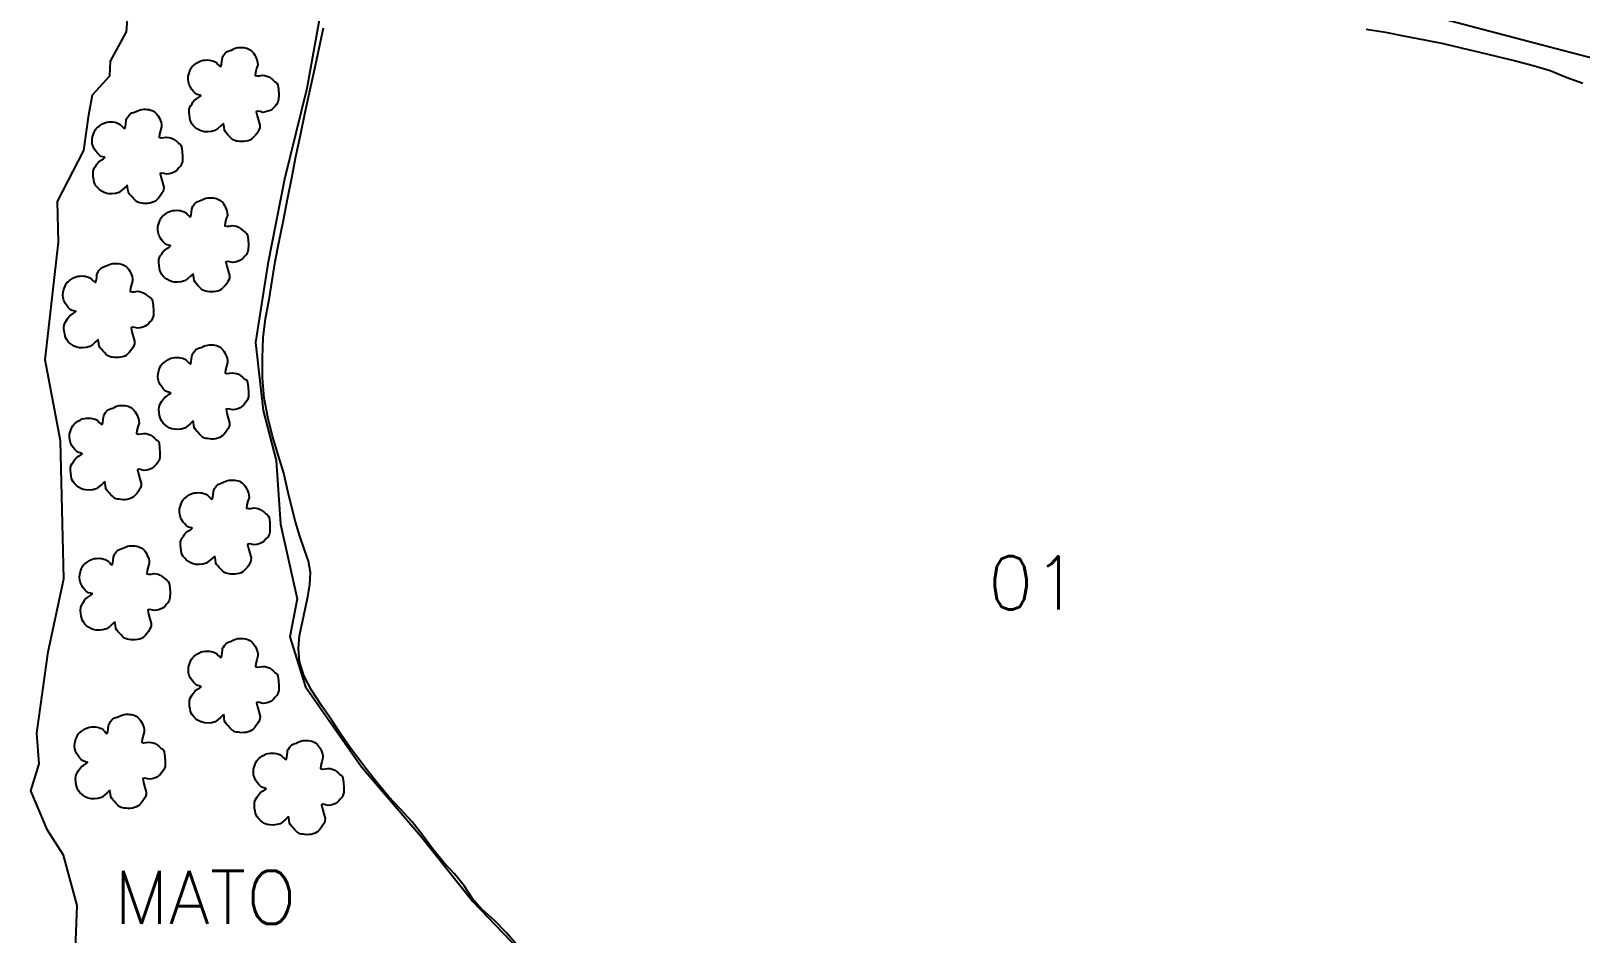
# Model space of a CAD drawing. Extents: x 744412 to 747562, y 7826855 to 7831310.
# Drawn here: x 745284 to 745852, y 7829699 to 7830030 of the extents above; entities that cross this region are included whole.
import ezdxf

# ---------------------------------------------------------------- set-up
doc = ezdxf.new("R2010")
doc.units = 0
doc.header["$MEASUREMENT"] = 0
doc.linetypes.add('CONTINUO', pattern=[0])
for name, color, linetype in [('0114001002', 1, 'Continuous'), ('0114001002001', 5, 'Continuous'), ('CÓRREGO', 5, 'Continuous'), ('TXT_DIVERSOS', 7, 'Continuous'), ('TXT_NUMERO_TALHOES', 7, 'Continuous')]:
    doc.layers.add(name, color=color, linetype=linetype)
doc.layers.add('VEGETAÇÃO', color=3, linetype='Continuous', lineweight=25)
doc.styles.add('Simplex', font='simplex.shx')

msp = doc.modelspace()

# ---------------------------------------------------------------- linework, layer by layer
at = {"layer": '0114001002'}
for points in [[(745391.09, 7830043.05), (745385.02, 7830009.06), (745376.82, 7829975.71), (745370.67, 7829944.64), (745366.19, 7829915.87), (745368.99, 7829890.88), (745373.74, 7829872.59), (745375.4, 7829849.17), (745381.44, 7829821.79), (745378.78, 7829807.91), (745384.47, 7829789.6), (745405.1, 7829760.21), (745426.77, 7829734.73), (745445.84, 7829710.76), (745467.83, 7829687.98)], [(745877.01, 7830014.74), (745837.61, 7830024.98), (745800.04, 7830034.9)]]:
    msp.add_lwpolyline(points, dxfattribs=at)
at = {"layer": '0114001002001'}
for points in [[(745462.62, 7829694.22), (745458.31, 7829699.32), (745453.83, 7829703.9), (745449.33, 7829707.92), (745445.67, 7829712.03), (745442.68, 7829716.5), (745439.18, 7829720.95), (745435.09, 7829725.29), (745431.24, 7829730.02), (745427.52, 7829735.05), (745423.59, 7829739.99), (745419.34, 7829744.71), (745414.97, 7829749.35), (745410.88, 7829754.15), (745407.2, 7829758.93), (745403.74, 7829763.48), (745400.36, 7829767.88), (745397.25, 7829772.51), (745394.08, 7829777.42), (745390.37, 7829782.7), (745386.69, 7829788.31), (745383.96, 7829793.64), (745382.35, 7829798.8), (745381.91, 7829803.62), (745382.36, 7829808.42), (745383.37, 7829813.4), (745384.39, 7829818.03), (745385.37, 7829822.51), (745386.12, 7829827.12), (745386.35, 7829831.5), (745385.57, 7829835.61), (745384.13, 7829839.79), (745382.43, 7829844.77), (745380.81, 7829850.08), (745379.46, 7829855.35), (745378.06, 7829861.33), (745376.55, 7829867.93), (745374.47, 7829874.64), (745372.38, 7829881.5), (745370.67, 7829888.51), (745369.38, 7829895.6), (745368.79, 7829902.88), (745368.76, 7829910.26), (745369.03, 7829917.51), (745369.88, 7829924.64), (745371.19, 7829931.65), (745372.27, 7829938.52), (745373.45, 7829945.53), (745374.92, 7829952.98), (745376.41, 7829960.71), (745377.95, 7829968.44), (745379.52, 7829976.21), (745381.03, 7829984.03), (745382.63, 7829991.91), (745384.25, 7829999.76), (745385.96, 7830007.48), (745387.68, 7830015.25), (745389.46, 7830023.17), (745391.09, 7830031.31)], [(745773.58, 7830030.75), (745780.7, 7830029.66), (745787.85, 7830028.2), (745794.92, 7830026.82), (745801.81, 7830025.51), (745808.48, 7830023.9), (745815.15, 7830022.38), (745821.79, 7830020.76), (745828.37, 7830019.18), (745834.83, 7830017.49), (745841.02, 7830015.66), (745846.93, 7830013.21), (745853.08, 7830010.96)]]:
    msp.add_lwpolyline(points, dxfattribs=at)
at = {"layer": 'CÓRREGO', "color": 5}
msp.add_lwpolyline([(745299.99, 7829690.11), (745300.77, 7829709.33), (745295.81, 7829727.83), (745289.9, 7829737.01), (745283.83, 7829751.34), (745286.82, 7829761.33), (745285.96, 7829772.51), (745290.13, 7829802.38), (745295.92, 7829829.19), (745294.71, 7829879.72), (745289.06, 7829909.45), (745293.88, 7829952.64), (745293.61, 7829967.5), (745303.17, 7829986.32), (745305.1, 7829999.37), (745306.39, 7830006.64), (745312.79, 7830013.66), (745313.04, 7830019.04), (745318.9, 7830029.76), (745319.47, 7830037.41)], dxfattribs=at)
at = {"layer": 'VEGETAÇÃO', "color": 94, "linetype": 'CONTINUO'}
for points in [[(745354.29, 7829996.05), (745353.43, 7829995.27), (745352.42, 7829994.38), (745351.3, 7829993.55), (745350.03, 7829993.2), (745348.75, 7829993.06), (745347.51, 7829993.11), (745346.5, 7829993.32), (745345.61, 7829993.68), (745344.81, 7829994.16), (745344.06, 7829994.72), (745343.42, 7829995.35), (745342.89, 7829996.04), (745342.53, 7829996.69), (745342.27, 7829997.4), (745342.1, 7829998.2), (745341.93, 7829999.26), (745341.85, 7830000.35), (745341.88, 7830001.39), (745342.15, 7830002.16), (745342.51, 7830002.82), (745342.92, 7830003.4), (745343.22, 7830003.93), (745343.58, 7830004.42), (745344.01, 7830004.89), (745344.85, 7830005.43), (745345.63, 7830005.94), (745346.19, 7830006.37), (745345.95, 7830006.55), (745345.44, 7830006.67), (745344.8, 7830006.81), (745344.36, 7830007.08), (745343.9, 7830007.45), (745343.43, 7830007.94), (745342.85, 7830008.68), (745342.29, 7830009.54), (745341.82, 7830010.48), (745341.57, 7830011.45), (745341.47, 7830012.47), (745341.53, 7830013.51), (745341.83, 7830014.65), (745342.23, 7830015.72), (745342.69, 7830016.65), (745343.05, 7830017.14), (745343.44, 7830017.49), (745343.92, 7830017.78), (745344.59, 7830018.27), (745345.34, 7830018.74), (745346.14, 7830019.14), (745346.94, 7830019.34), (745347.72, 7830019.44), (745348.48, 7830019.46), (745349.15, 7830019.42), (745349.77, 7830019.33), (745350.35, 7830019.19), (745350.86, 7830019.02), (745351.35, 7830018.8), (745351.83, 7830018.51), (745352.42, 7830017.86), (745352.97, 7830017.32), (745353.45, 7830017.06), (745353.68, 7830017.8), (745353.83, 7830018.8), (745353.93, 7830019.82), (745354.04, 7830020.27), (745354.16, 7830020.61), (745354.35, 7830020.93), (745354.67, 7830021.45), (745355.08, 7830021.98), (745355.56, 7830022.46), (745356.12, 7830022.73), (745356.73, 7830022.94), (745357.36, 7830023.12), (745357.94, 7830023.4), (745358.52, 7830023.67), (745359.12, 7830023.9), (745359.77, 7830024.02), (745360.43, 7830024.08), (745361.1, 7830024.08), (745361.74, 7830024.05), (745362.37, 7830023.96), (745362.97, 7830023.81), (745363.51, 7830023.6), (745364.02, 7830023.33), (745364.49, 7830023.01), (745364.89, 7830022.67), (745365.27, 7830022.26), (745365.62, 7830021.79), (745365.98, 7830021.2), (745366.32, 7830020.54), (745366.6, 7830019.84), (745366.83, 7830019.21), (745366.97, 7830018.51), (745366.99, 7830017.67), (745366.59, 7830016.29), (745366.23, 7830014.93), (745366.09, 7830013.8), (745366.8, 7830013.6), (745367.75, 7830013.67), (745368.8, 7830013.84), (745369.59, 7830013.76), (745370.33, 7830013.58), (745371.05, 7830013.3), (745371.8, 7830012.8), (745372.52, 7830012.22), (745373.16, 7830011.63), (745373.65, 7830011.36), (745374.04, 7830010.97), (745374.33, 7830010.29), (745374.57, 7830008.62), (745374.69, 7830006.75), (745374.65, 7830004.96), (745374.33, 7830003.95), (745373.88, 7830003.18), (745373.34, 7830002.58), (745372.84, 7830001.96), (745372.27, 7830001.43), (745371.61, 7830000.99), (745370.74, 7830000.65), (745369.82, 7830000.4), (745368.88, 7830000.26), (745367.88, 7830000.53), (745367.04, 7830000.68), (745366.48, 7830000.47), (745366.77, 7829998.99), (745367.27, 7829997.24), (745367.76, 7829995.5), (745367.72, 7829994.61), (745367.52, 7829993.94), (745367.18, 7829993.38), (745366.76, 7829992.66), (745366.27, 7829991.98), (745365.74, 7829991.35), (745365.25, 7829990.85), (745364.73, 7829990.43), (745364.15, 7829990.09), (745363.44, 7829989.83), (745362.69, 7829989.65), (745361.9, 7829989.54), (745361.13, 7829989.52), (745360.38, 7829989.57), (745359.67, 7829989.67), (745359.09, 7829989.74), (745358.55, 7829989.89), (745358, 7829990.15), (745357.35, 7829990.7), (745356.7, 7829991.35), (745356.08, 7829992.03), (745355.57, 7829992.57), (745355.13, 7829993.12), (745354.78, 7829993.73), (745354.64, 7829994.66), (745354.53, 7829995.56), (745354.38, 7829996.31)], [(745319.05, 7829973.35), (745318.19, 7829972.57), (745317.18, 7829971.68), (745316.06, 7829970.84), (745314.79, 7829970.5), (745313.51, 7829970.36), (745312.27, 7829970.41), (745311.26, 7829970.62), (745310.37, 7829970.98), (745309.57, 7829971.46), (745308.82, 7829972.02), (745308.18, 7829972.65), (745307.65, 7829973.34), (745307.29, 7829973.99), (745307.03, 7829974.7), (745306.86, 7829975.5), (745306.69, 7829976.56), (745306.61, 7829977.65), (745306.64, 7829978.69), (745306.91, 7829979.46), (745307.27, 7829980.12), (745307.68, 7829980.7), (745307.98, 7829981.23), (745308.33, 7829981.72), (745308.77, 7829982.19), (745309.6, 7829982.73), (745310.39, 7829983.24), (745310.95, 7829983.67), (745310.71, 7829983.85), (745310.2, 7829983.97), (745309.56, 7829984.11), (745309.12, 7829984.38), (745308.66, 7829984.74), (745308.19, 7829985.24), (745307.6, 7829985.98), (745307.05, 7829986.84), (745306.58, 7829987.78), (745306.33, 7829988.75), (745306.23, 7829989.77), (745306.29, 7829990.81), (745306.58, 7829991.95), (745306.99, 7829993.02), (745307.45, 7829993.95), (745307.81, 7829994.44), (745308.2, 7829994.79), (745308.67, 7829995.08), (745309.35, 7829995.57), (745310.1, 7829996.04), (745310.9, 7829996.44), (745311.7, 7829996.64), (745312.48, 7829996.74), (745313.24, 7829996.76), (745313.91, 7829996.72), (745314.53, 7829996.63), (745315.11, 7829996.49), (745315.62, 7829996.32), (745316.11, 7829996.1), (745316.59, 7829995.81), (745317.17, 7829995.16), (745317.73, 7829994.62), (745318.21, 7829994.36), (745318.44, 7829995.1), (745318.59, 7829996.1), (745318.69, 7829997.12), (745318.8, 7829997.57), (745318.92, 7829997.91), (745319.11, 7829998.23), (745319.43, 7829998.75), (745319.84, 7829999.28), (745320.32, 7829999.76), (745320.88, 7830000.03), (745321.49, 7830000.24), (745322.12, 7830000.42), (745322.7, 7830000.7), (745323.28, 7830000.97), (745323.88, 7830001.2), (745324.53, 7830001.32), (745325.19, 7830001.38), (745325.86, 7830001.38), (745326.5, 7830001.35), (745327.13, 7830001.26), (745327.73, 7830001.11), (745328.27, 7830000.9), (745328.78, 7830000.63), (745329.25, 7830000.31), (745329.65, 7829999.97), (745330.03, 7829999.56), (745330.38, 7829999.09), (745330.74, 7829998.5), (745331.08, 7829997.84), (745331.36, 7829997.14), (745331.59, 7829996.51), (745331.73, 7829995.81), (745331.75, 7829994.97), (745331.35, 7829993.59), (745330.99, 7829992.23), (745330.85, 7829991.1), (745331.56, 7829990.9), (745332.51, 7829990.97), (745333.56, 7829991.14), (745334.35, 7829991.06), (745335.09, 7829990.88), (745335.8, 7829990.6), (745336.56, 7829990.1), (745337.28, 7829989.52), (745337.92, 7829988.93), (745338.41, 7829988.66), (745338.8, 7829988.27), (745339.09, 7829987.59), (745339.33, 7829985.92), (745339.44, 7829984.05), (745339.41, 7829982.26), (745339.09, 7829981.25), (745338.64, 7829980.48), (745338.1, 7829979.88), (745337.6, 7829979.26), (745337.03, 7829978.73), (745336.37, 7829978.29), (745335.5, 7829977.95), (745334.57, 7829977.7), (745333.64, 7829977.56), (745332.64, 7829977.83), (745331.8, 7829977.97), (745331.24, 7829977.77), (745331.53, 7829976.29), (745332.03, 7829974.53), (745332.52, 7829972.8), (745332.48, 7829971.91), (745332.27, 7829971.24), (745331.93, 7829970.68), (745331.51, 7829969.96), (745331.03, 7829969.28), (745330.5, 7829968.65), (745330.01, 7829968.15), (745329.49, 7829967.73), (745328.91, 7829967.39), (745328.2, 7829967.13), (745327.44, 7829966.95), (745326.66, 7829966.84), (745325.89, 7829966.82), (745325.14, 7829966.87), (745324.43, 7829966.97), (745323.85, 7829967.04), (745323.3, 7829967.19), (745322.76, 7829967.45), (745322.1, 7829968), (745321.46, 7829968.65), (745320.84, 7829969.33), (745320.32, 7829969.87), (745319.89, 7829970.42), (745319.54, 7829971.03), (745319.4, 7829971.96), (745319.29, 7829972.86), (745319.14, 7829973.61)], [(745343.16, 7829940.92), (745342.3, 7829940.14), (745341.29, 7829939.25), (745340.17, 7829938.42), (745338.91, 7829938.07), (745337.62, 7829937.93), (745336.38, 7829937.98), (745335.37, 7829938.2), (745334.48, 7829938.55), (745333.68, 7829939.03), (745332.94, 7829939.59), (745332.29, 7829940.23), (745331.76, 7829940.91), (745331.4, 7829941.56), (745331.14, 7829942.27), (745330.97, 7829943.07), (745330.8, 7829944.13), (745330.72, 7829945.22), (745330.76, 7829946.26), (745331.02, 7829947.03), (745331.38, 7829947.69), (745331.79, 7829948.27), (745332.1, 7829948.8), (745332.45, 7829949.29), (745332.88, 7829949.76), (745333.72, 7829950.3), (745334.5, 7829950.81), (745335.06, 7829951.24), (745334.82, 7829951.42), (745334.31, 7829951.54), (745333.67, 7829951.68), (745333.23, 7829951.95), (745332.78, 7829952.32), (745332.3, 7829952.81), (745331.72, 7829953.55), (745331.16, 7829954.41), (745330.69, 7829955.35), (745330.44, 7829956.32), (745330.34, 7829957.34), (745330.4, 7829958.38), (745330.7, 7829959.52), (745331.1, 7829960.59), (745331.56, 7829961.52), (745331.92, 7829962.01), (745332.31, 7829962.36), (745332.79, 7829962.65), (745333.46, 7829963.14), (745334.21, 7829963.61), (745335.01, 7829964.01), (745335.81, 7829964.21), (745336.6, 7829964.31), (745337.35, 7829964.33), (745338.02, 7829964.29), (745338.65, 7829964.2), (745339.22, 7829964.06), (745339.73, 7829963.9), (745340.22, 7829963.67), (745340.7, 7829963.38), (745341.29, 7829962.73), (745341.84, 7829962.19), (745342.32, 7829961.93), (745342.56, 7829962.67), (745342.7, 7829963.67), (745342.81, 7829964.69), (745342.91, 7829965.14), (745343.04, 7829965.49), (745343.22, 7829965.8), (745343.54, 7829966.33), (745343.95, 7829966.85), (745344.43, 7829967.33), (745345, 7829967.6), (745345.6, 7829967.81), (745346.23, 7829967.99), (745346.81, 7829968.27), (745347.39, 7829968.54), (745347.99, 7829968.77), (745348.64, 7829968.89), (745349.3, 7829968.95), (745349.97, 7829968.95), (745350.61, 7829968.92), (745351.24, 7829968.83), (745351.84, 7829968.69), (745352.39, 7829968.47), (745352.89, 7829968.2), (745353.36, 7829967.88), (745353.77, 7829967.54), (745354.14, 7829967.14), (745354.49, 7829966.66), (745354.86, 7829966.07), (745355.19, 7829965.41), (745355.48, 7829964.71), (745355.71, 7829964.09), (745355.84, 7829963.38), (745355.86, 7829962.54), (745355.46, 7829961.16), (745355.1, 7829959.8), (745354.96, 7829958.67), (745355.67, 7829958.47), (745356.62, 7829958.54), (745357.67, 7829958.71), (745358.46, 7829958.63), (745359.2, 7829958.45), (745359.92, 7829958.18), (745360.68, 7829957.67), (745361.39, 7829957.09), (745362.03, 7829956.5), (745362.52, 7829956.23), (745362.91, 7829955.84), (745363.2, 7829955.16), (745363.44, 7829953.49), (745363.56, 7829951.63), (745363.52, 7829949.83), (745363.21, 7829948.82), (745362.76, 7829948.05), (745362.21, 7829947.45), (745361.71, 7829946.83), (745361.14, 7829946.3), (745360.48, 7829945.86), (745359.61, 7829945.52), (745358.69, 7829945.27), (745357.75, 7829945.13), (745356.75, 7829945.4), (745355.91, 7829945.55), (745355.35, 7829945.34), (745355.64, 7829943.86), (745356.14, 7829942.11), (745356.63, 7829940.37), (745356.59, 7829939.48), (745356.39, 7829938.81), (745356.05, 7829938.25), (745355.63, 7829937.53), (745355.14, 7829936.85), (745354.61, 7829936.22), (745354.12, 7829935.72), (745353.6, 7829935.3), (745353.03, 7829934.96), (745352.32, 7829934.7), (745351.56, 7829934.52), (745350.78, 7829934.41), (745350, 7829934.4), (745349.25, 7829934.44), (745348.54, 7829934.54), (745347.96, 7829934.61), (745347.42, 7829934.76), (745346.87, 7829935.02), (745346.22, 7829935.57), (745345.57, 7829936.22), (745344.95, 7829936.9), (745344.44, 7829937.44), (745344, 7829937.99), (745343.65, 7829938.6), (745343.51, 7829939.53), (745343.4, 7829940.43), (745343.25, 7829941.18)], [(745308.38, 7829916.83), (745307.52, 7829916.05), (745306.52, 7829915.16), (745305.4, 7829914.33), (745304.13, 7829913.98), (745302.84, 7829913.84), (745301.6, 7829913.89), (745300.6, 7829914.11), (745299.7, 7829914.46), (745298.9, 7829914.94), (745298.16, 7829915.5), (745297.52, 7829916.14), (745296.98, 7829916.82), (745296.62, 7829917.47), (745296.37, 7829918.18), (745296.19, 7829918.98), (745296.02, 7829920.04), (745295.94, 7829921.13), (745295.98, 7829922.17), (745296.24, 7829922.94), (745296.6, 7829923.6), (745297.01, 7829924.18), (745297.32, 7829924.71), (745297.67, 7829925.2), (745298.1, 7829925.67), (745298.94, 7829926.21), (745299.72, 7829926.72), (745300.29, 7829927.15), (745300.04, 7829927.33), (745299.53, 7829927.45), (745298.9, 7829927.59), (745298.45, 7829927.86), (745298, 7829928.23), (745297.53, 7829928.72), (745296.94, 7829929.46), (745296.38, 7829930.32), (745295.92, 7829931.26), (745295.66, 7829932.23), (745295.57, 7829933.25), (745295.62, 7829934.29), (745295.92, 7829935.43), (745296.32, 7829936.5), (745296.79, 7829937.43), (745297.14, 7829937.92), (745297.54, 7829938.27), (745298.01, 7829938.56), (745298.68, 7829939.05), (745299.44, 7829939.52), (745300.24, 7829939.92), (745301.03, 7829940.12), (745301.82, 7829940.22), (745302.57, 7829940.24), (745303.25, 7829940.2), (745303.87, 7829940.11), (745304.44, 7829939.97), (745304.95, 7829939.81), (745305.44, 7829939.58), (745305.92, 7829939.29), (745306.51, 7829938.64), (745307.07, 7829938.1), (745307.54, 7829937.84), (745307.78, 7829938.58), (745307.93, 7829939.58), (745308.03, 7829940.6), (745308.13, 7829941.05), (745308.26, 7829941.4), (745308.44, 7829941.71), (745308.77, 7829942.24), (745309.17, 7829942.76), (745309.65, 7829943.24), (745310.22, 7829943.51), (745310.83, 7829943.72), (745311.45, 7829943.9), (745312.03, 7829944.18), (745312.62, 7829944.45), (745313.21, 7829944.68), (745313.86, 7829944.8), (745314.53, 7829944.86), (745315.19, 7829944.86), (745315.84, 7829944.83), (745316.46, 7829944.74), (745317.06, 7829944.6), (745317.61, 7829944.38), (745318.12, 7829944.11), (745318.58, 7829943.79), (745318.99, 7829943.45), (745319.36, 7829943.05), (745319.71, 7829942.57), (745320.08, 7829941.98), (745320.41, 7829941.32), (745320.7, 7829940.62), (745320.93, 7829940), (745321.07, 7829939.29), (745321.09, 7829938.45), (745320.69, 7829937.07), (745320.33, 7829935.71), (745320.19, 7829934.58), (745320.89, 7829934.38), (745321.84, 7829934.45), (745322.9, 7829934.62), (745323.68, 7829934.54), (745324.42, 7829934.36), (745325.14, 7829934.09), (745325.9, 7829933.58), (745326.61, 7829933), (745327.25, 7829932.41), (745327.74, 7829932.14), (745328.13, 7829931.75), (745328.43, 7829931.07), (745328.66, 7829929.4), (745328.78, 7829927.54), (745328.74, 7829925.74), (745328.43, 7829924.73), (745327.98, 7829923.96), (745327.44, 7829923.36), (745326.93, 7829922.74), (745326.36, 7829922.21), (745325.7, 7829921.77), (745324.84, 7829921.43), (745323.91, 7829921.18), (745322.97, 7829921.04), (745321.97, 7829921.31), (745321.13, 7829921.46), (745320.58, 7829921.25), (745320.87, 7829919.77), (745321.36, 7829918.02), (745321.86, 7829916.28), (745321.82, 7829915.39), (745321.61, 7829914.72), (745321.27, 7829914.16), (745320.85, 7829913.44), (745320.36, 7829912.76), (745319.83, 7829912.13), (745319.35, 7829911.63), (745318.82, 7829911.21), (745318.25, 7829910.87), (745317.54, 7829910.61), (745316.78, 7829910.43), (745316, 7829910.32), (745315.23, 7829910.31), (745314.48, 7829910.35), (745313.77, 7829910.45), (745313.19, 7829910.52), (745312.64, 7829910.67), (745312.09, 7829910.93), (745311.44, 7829911.48), (745310.79, 7829912.13), (745310.18, 7829912.81), (745309.66, 7829913.35), (745309.22, 7829913.9), (745308.87, 7829914.51), (745308.73, 7829915.44), (745308.63, 7829916.34), (745308.47, 7829917.09)], [(745343.21, 7829886.94), (745342.35, 7829886.16), (745341.35, 7829885.27), (745340.23, 7829884.44), (745338.96, 7829884.09), (745337.67, 7829883.95), (745336.43, 7829884), (745335.43, 7829884.22), (745334.53, 7829884.58), (745333.73, 7829885.05), (745332.99, 7829885.61), (745332.34, 7829886.25), (745331.81, 7829886.93), (745331.45, 7829887.59), (745331.2, 7829888.3), (745331.02, 7829889.09), (745330.85, 7829890.15), (745330.77, 7829891.24), (745330.81, 7829892.28), (745331.07, 7829893.05), (745331.43, 7829893.71), (745331.84, 7829894.29), (745332.15, 7829894.82), (745332.5, 7829895.31), (745332.93, 7829895.78), (745333.77, 7829896.33), (745334.55, 7829896.83), (745335.12, 7829897.26), (745334.87, 7829897.44), (745334.36, 7829897.57), (745333.73, 7829897.7), (745333.28, 7829897.97), (745332.83, 7829898.34), (745332.36, 7829898.84), (745331.77, 7829899.57), (745331.21, 7829900.43), (745330.74, 7829901.37), (745330.49, 7829902.35), (745330.4, 7829903.36), (745330.45, 7829904.4), (745330.75, 7829905.54), (745331.15, 7829906.62), (745331.62, 7829907.55), (745331.97, 7829908.04), (745332.37, 7829908.38), (745332.84, 7829908.67), (745333.51, 7829909.17), (745334.27, 7829909.64), (745335.07, 7829910.04), (745335.86, 7829910.23), (745336.65, 7829910.33), (745337.4, 7829910.35), (745338.08, 7829910.32), (745338.7, 7829910.23), (745339.27, 7829910.08), (745339.78, 7829909.92), (745340.27, 7829909.69), (745340.75, 7829909.4), (745341.34, 7829908.76), (745341.89, 7829908.21), (745342.37, 7829907.95), (745342.61, 7829908.7), (745342.76, 7829909.69), (745342.86, 7829910.72), (745342.96, 7829911.16), (745343.09, 7829911.51), (745343.27, 7829911.82), (745343.6, 7829912.35), (745344, 7829912.87), (745344.48, 7829913.35), (745345.05, 7829913.62), (745345.66, 7829913.83), (745346.28, 7829914.01), (745346.86, 7829914.3), (745347.44, 7829914.56), (745348.04, 7829914.79), (745348.69, 7829914.91), (745349.36, 7829914.97), (745350.02, 7829914.97), (745350.67, 7829914.94), (745351.29, 7829914.85), (745351.89, 7829914.71), (745352.44, 7829914.49), (745352.95, 7829914.22), (745353.41, 7829913.9), (745353.82, 7829913.56), (745354.19, 7829913.16), (745354.54, 7829912.69), (745354.91, 7829912.09), (745355.24, 7829911.43), (745355.53, 7829910.73), (745355.76, 7829910.11), (745355.89, 7829909.4), (745355.91, 7829908.56), (745355.52, 7829907.18), (745355.16, 7829905.83), (745355.02, 7829904.69), (745355.72, 7829904.5), (745356.67, 7829904.56), (745357.73, 7829904.74), (745358.51, 7829904.65), (745359.25, 7829904.48), (745359.97, 7829904.2), (745360.73, 7829903.69), (745361.44, 7829903.12), (745362.08, 7829902.52), (745362.57, 7829902.25), (745362.96, 7829901.86), (745363.25, 7829901.18), (745363.49, 7829899.51), (745363.61, 7829897.65), (745363.57, 7829895.86), (745363.26, 7829894.84), (745362.81, 7829894.07), (745362.27, 7829893.47), (745361.76, 7829892.85), (745361.19, 7829892.32), (745360.53, 7829891.88), (745359.67, 7829891.54), (745358.74, 7829891.3), (745357.8, 7829891.15), (745356.8, 7829891.42), (745355.96, 7829891.57), (745355.41, 7829891.36), (745355.7, 7829889.89), (745356.19, 7829888.13), (745356.68, 7829886.39), (745356.65, 7829885.5), (745356.44, 7829884.83), (745356.1, 7829884.27), (745355.68, 7829883.55), (745355.19, 7829882.87), (745354.66, 7829882.25), (745354.17, 7829881.74), (745353.65, 7829881.32), (745353.08, 7829880.98), (745352.37, 7829880.72), (745351.61, 7829880.54), (745350.83, 7829880.43), (745350.05, 7829880.42), (745349.3, 7829880.47), (745348.6, 7829880.57), (745348.02, 7829880.63), (745347.47, 7829880.78), (745346.92, 7829881.04), (745346.27, 7829881.59), (745345.62, 7829882.24), (745345.01, 7829882.92), (745344.49, 7829883.46), (745344.05, 7829884.01), (745343.7, 7829884.62), (745343.56, 7829885.55), (745343.45, 7829886.46), (745343.3, 7829887.2)], [(745310.75, 7829864.71), (745309.89, 7829863.92), (745308.89, 7829863.03), (745307.77, 7829862.2), (745306.5, 7829861.85), (745305.21, 7829861.71), (745303.98, 7829861.76), (745302.97, 7829861.98), (745302.07, 7829862.34), (745301.27, 7829862.81), (745300.53, 7829863.38), (745299.89, 7829864.01), (745299.36, 7829864.7), (745298.99, 7829865.35), (745298.74, 7829866.06), (745298.56, 7829866.86), (745298.39, 7829867.91), (745298.32, 7829869), (745298.35, 7829870.04), (745298.61, 7829870.81), (745298.97, 7829871.47), (745299.38, 7829872.06), (745299.69, 7829872.58), (745300.04, 7829873.07), (745300.47, 7829873.54), (745301.31, 7829874.09), (745302.1, 7829874.6), (745302.66, 7829875.02), (745302.41, 7829875.2), (745301.91, 7829875.33), (745301.27, 7829875.47), (745300.82, 7829875.73), (745300.37, 7829876.1), (745299.9, 7829876.6), (745299.31, 7829877.33), (745298.75, 7829878.19), (745298.29, 7829879.14), (745298.04, 7829880.11), (745297.94, 7829881.12), (745298, 7829882.16), (745298.29, 7829883.3), (745298.69, 7829884.38), (745299.16, 7829885.31), (745299.51, 7829885.8), (745299.91, 7829886.15), (745300.38, 7829886.44), (745301.05, 7829886.93), (745301.81, 7829887.4), (745302.61, 7829887.8), (745303.4, 7829888), (745304.19, 7829888.1), (745304.95, 7829888.11), (745305.62, 7829888.08), (745306.24, 7829887.99), (745306.82, 7829887.85), (745307.32, 7829887.68), (745307.81, 7829887.46), (745308.29, 7829887.16), (745308.88, 7829886.52), (745309.44, 7829885.97), (745309.91, 7829885.71), (745310.15, 7829886.46), (745310.3, 7829887.45), (745310.4, 7829888.48), (745310.5, 7829888.93), (745310.63, 7829889.27), (745310.81, 7829889.58), (745311.14, 7829890.11), (745311.54, 7829890.64), (745312.02, 7829891.12), (745312.59, 7829891.38), (745313.2, 7829891.59), (745313.82, 7829891.78), (745314.4, 7829892.06), (745314.99, 7829892.33), (745315.58, 7829892.56), (745316.23, 7829892.68), (745316.9, 7829892.73), (745317.56, 7829892.74), (745318.21, 7829892.7), (745318.83, 7829892.61), (745319.43, 7829892.47), (745319.98, 7829892.26), (745320.49, 7829891.99), (745320.95, 7829891.67), (745321.36, 7829891.32), (745321.73, 7829890.92), (745322.08, 7829890.45), (745322.45, 7829889.85), (745322.78, 7829889.2), (745323.07, 7829888.5), (745323.3, 7829887.87), (745323.44, 7829887.16), (745323.46, 7829886.33), (745323.06, 7829884.95), (745322.7, 7829883.59), (745322.56, 7829882.46), (745323.26, 7829882.26), (745324.22, 7829882.33), (745325.27, 7829882.5), (745326.05, 7829882.41), (745326.79, 7829882.24), (745327.51, 7829881.96), (745328.27, 7829881.46), (745328.98, 7829880.88), (745329.62, 7829880.29), (745330.11, 7829880.01), (745330.5, 7829879.62), (745330.8, 7829878.95), (745331.03, 7829877.27), (745331.15, 7829875.41), (745331.11, 7829873.62), (745330.8, 7829872.6), (745330.35, 7829871.83), (745329.81, 7829871.23), (745329.3, 7829870.61), (745328.73, 7829870.08), (745328.07, 7829869.65), (745327.21, 7829869.3), (745326.28, 7829869.06), (745325.34, 7829868.92), (745324.34, 7829869.18), (745323.5, 7829869.33), (745322.95, 7829869.13), (745323.24, 7829867.65), (745323.73, 7829865.89), (745324.23, 7829864.15), (745324.19, 7829863.27), (745323.98, 7829862.59), (745323.64, 7829862.03), (745323.22, 7829861.31), (745322.73, 7829860.63), (745322.2, 7829860.01), (745321.72, 7829859.51), (745321.19, 7829859.09), (745320.62, 7829858.75), (745319.91, 7829858.49), (745319.15, 7829858.3), (745318.37, 7829858.19), (745317.6, 7829858.18), (745316.85, 7829858.23), (745316.14, 7829858.33), (745315.56, 7829858.4), (745315.01, 7829858.54), (745314.46, 7829858.8), (745313.81, 7829859.35), (745313.16, 7829860), (745312.55, 7829860.69), (745312.03, 7829861.22), (745311.59, 7829861.78), (745311.24, 7829862.39), (745311.11, 7829863.32), (745311, 7829864.22), (745310.84, 7829864.96)], [(745351.09, 7829837.37), (745350.23, 7829836.59), (745349.23, 7829835.7), (745348.11, 7829834.87), (745346.84, 7829834.52), (745345.55, 7829834.38), (745344.32, 7829834.43), (745343.31, 7829834.65), (745342.41, 7829835.01), (745341.61, 7829835.48), (745340.87, 7829836.04), (745340.23, 7829836.68), (745339.7, 7829837.36), (745339.34, 7829838.02), (745339.08, 7829838.73), (745338.91, 7829839.52), (745338.74, 7829840.58), (745338.66, 7829841.67), (745338.69, 7829842.71), (745338.96, 7829843.48), (745339.32, 7829844.14), (745339.72, 7829844.72), (745340.03, 7829845.25), (745340.38, 7829845.74), (745340.81, 7829846.21), (745341.65, 7829846.76), (745342.44, 7829847.26), (745343, 7829847.69), (745342.75, 7829847.87), (745342.25, 7829848), (745341.61, 7829848.13), (745341.16, 7829848.4), (745340.71, 7829848.77), (745340.24, 7829849.27), (745339.65, 7829850), (745339.1, 7829850.86), (745338.63, 7829851.8), (745338.38, 7829852.78), (745338.28, 7829853.79), (745338.34, 7829854.83), (745338.63, 7829855.97), (745339.04, 7829857.05), (745339.5, 7829857.98), (745339.85, 7829858.47), (745340.25, 7829858.81), (745340.72, 7829859.11), (745341.4, 7829859.6), (745342.15, 7829860.07), (745342.95, 7829860.47), (745343.74, 7829860.66), (745344.53, 7829860.76), (745345.29, 7829860.78), (745345.96, 7829860.75), (745346.58, 7829860.66), (745347.16, 7829860.51), (745347.67, 7829860.35), (745348.15, 7829860.12), (745348.63, 7829859.83), (745349.22, 7829859.19), (745349.78, 7829858.64), (745350.26, 7829858.38), (745350.49, 7829859.13), (745350.64, 7829860.12), (745350.74, 7829861.15), (745350.84, 7829861.59), (745350.97, 7829861.94), (745351.15, 7829862.25), (745351.48, 7829862.78), (745351.88, 7829863.3), (745352.36, 7829863.78), (745352.93, 7829864.05), (745353.54, 7829864.26), (745354.17, 7829864.44), (745354.74, 7829864.73), (745355.33, 7829864.99), (745355.92, 7829865.22), (745356.58, 7829865.34), (745357.24, 7829865.4), (745357.9, 7829865.4), (745358.55, 7829865.37), (745359.18, 7829865.28), (745359.77, 7829865.14), (745360.32, 7829864.92), (745360.83, 7829864.65), (745361.29, 7829864.33), (745361.7, 7829863.99), (745362.07, 7829863.59), (745362.42, 7829863.12), (745362.79, 7829862.52), (745363.13, 7829861.86), (745363.41, 7829861.16), (745363.64, 7829860.54), (745363.78, 7829859.83), (745363.8, 7829858.99), (745363.4, 7829857.61), (745363.04, 7829856.26), (745362.9, 7829855.12), (745363.6, 7829854.93), (745364.56, 7829854.99), (745365.61, 7829855.17), (745366.39, 7829855.08), (745367.14, 7829854.91), (745367.85, 7829854.63), (745368.61, 7829854.12), (745369.33, 7829853.55), (745369.97, 7829852.95), (745370.46, 7829852.68), (745370.85, 7829852.29), (745371.14, 7829851.61), (745371.38, 7829849.94), (745371.49, 7829848.08), (745371.46, 7829846.29), (745371.14, 7829845.27), (745370.69, 7829844.5), (745370.15, 7829843.9), (745369.65, 7829843.28), (745369.07, 7829842.75), (745368.41, 7829842.31), (745367.55, 7829841.97), (745366.62, 7829841.73), (745365.68, 7829841.58), (745364.68, 7829841.85), (745363.84, 7829842), (745363.29, 7829841.79), (745363.58, 7829840.32), (745364.07, 7829838.56), (745364.57, 7829836.82), (745364.53, 7829835.93), (745364.32, 7829835.26), (745363.98, 7829834.7), (745363.56, 7829833.98), (745363.07, 7829833.3), (745362.54, 7829832.68), (745362.06, 7829832.17), (745361.54, 7829831.75), (745360.96, 7829831.41), (745360.25, 7829831.15), (745359.49, 7829830.97), (745358.71, 7829830.86), (745357.94, 7829830.85), (745357.19, 7829830.9), (745356.48, 7829831), (745355.9, 7829831.06), (745355.35, 7829831.21), (745354.81, 7829831.47), (745354.15, 7829832.02), (745353.5, 7829832.67), (745352.89, 7829833.35), (745352.37, 7829833.89), (745351.93, 7829834.44), (745351.58, 7829835.05), (745351.45, 7829835.99), (745351.34, 7829836.89), (745351.19, 7829837.63)], [(745314.46, 7829813.28), (745313.6, 7829812.5), (745312.6, 7829811.61), (745311.48, 7829810.78), (745310.21, 7829810.43), (745308.92, 7829810.29), (745307.68, 7829810.34), (745306.68, 7829810.56), (745305.78, 7829810.92), (745304.98, 7829811.39), (745304.24, 7829811.95), (745303.6, 7829812.59), (745303.06, 7829813.27), (745302.7, 7829813.93), (745302.45, 7829814.64), (745302.27, 7829815.43), (745302.1, 7829816.49), (745302.02, 7829817.58), (745302.06, 7829818.62), (745302.32, 7829819.39), (745302.68, 7829820.05), (745303.09, 7829820.63), (745303.4, 7829821.16), (745303.75, 7829821.65), (745304.18, 7829822.12), (745305.02, 7829822.67), (745305.8, 7829823.17), (745306.37, 7829823.6), (745306.12, 7829823.78), (745305.61, 7829823.91), (745304.98, 7829824.04), (745304.53, 7829824.31), (745304.08, 7829824.68), (745303.61, 7829825.18), (745303.02, 7829825.91), (745302.46, 7829826.77), (745302, 7829827.71), (745301.74, 7829828.69), (745301.65, 7829829.7), (745301.7, 7829830.74), (745302, 7829831.88), (745302.4, 7829832.96), (745302.87, 7829833.89), (745303.22, 7829834.38), (745303.62, 7829834.72), (745304.09, 7829835.02), (745304.76, 7829835.51), (745305.52, 7829835.98), (745306.32, 7829836.38), (745307.11, 7829836.57), (745307.9, 7829836.67), (745308.66, 7829836.69), (745309.33, 7829836.66), (745309.95, 7829836.57), (745310.52, 7829836.42), (745311.03, 7829836.26), (745311.52, 7829836.03), (745312, 7829835.74), (745312.59, 7829835.1), (745313.15, 7829834.55), (745313.62, 7829834.29), (745313.86, 7829835.04), (745314.01, 7829836.03), (745314.11, 7829837.06), (745314.21, 7829837.5), (745314.34, 7829837.85), (745314.52, 7829838.16), (745314.85, 7829838.69), (745315.25, 7829839.21), (745315.73, 7829839.69), (745316.3, 7829839.96), (745316.91, 7829840.17), (745317.53, 7829840.35), (745318.11, 7829840.64), (745318.7, 7829840.9), (745319.29, 7829841.13), (745319.94, 7829841.25), (745320.61, 7829841.31), (745321.27, 7829841.31), (745321.92, 7829841.28), (745322.54, 7829841.19), (745323.14, 7829841.05), (745323.69, 7829840.83), (745324.2, 7829840.56), (745324.66, 7829840.24), (745325.07, 7829839.9), (745325.44, 7829839.5), (745325.79, 7829839.03), (745326.16, 7829838.43), (745326.49, 7829837.77), (745326.78, 7829837.07), (745327.01, 7829836.45), (745327.15, 7829835.74), (745327.17, 7829834.9), (745326.77, 7829833.52), (745326.41, 7829832.17), (745326.27, 7829831.03), (745326.97, 7829830.84), (745327.92, 7829830.9), (745328.98, 7829831.08), (745329.76, 7829830.99), (745330.5, 7829830.82), (745331.22, 7829830.54), (745331.98, 7829830.03), (745332.69, 7829829.46), (745333.33, 7829828.86), (745333.82, 7829828.59), (745334.21, 7829828.2), (745334.51, 7829827.52), (745334.74, 7829825.85), (745334.86, 7829823.99), (745334.82, 7829822.2), (745334.51, 7829821.18), (745334.06, 7829820.41), (745333.52, 7829819.81), (745333.01, 7829819.19), (745332.44, 7829818.66), (745331.78, 7829818.22), (745330.92, 7829817.88), (745329.99, 7829817.64), (745329.05, 7829817.49), (745328.05, 7829817.76), (745327.21, 7829817.91), (745326.66, 7829817.7), (745326.95, 7829816.23), (745327.44, 7829814.47), (745327.94, 7829812.73), (745327.9, 7829811.84), (745327.69, 7829811.17), (745327.35, 7829810.61), (745326.93, 7829809.89), (745326.44, 7829809.21), (745325.91, 7829808.59), (745325.43, 7829808.08), (745324.9, 7829807.66), (745324.33, 7829807.32), (745323.62, 7829807.06), (745322.86, 7829806.88), (745322.08, 7829806.77), (745321.31, 7829806.76), (745320.56, 7829806.81), (745319.85, 7829806.91), (745319.27, 7829806.97), (745318.72, 7829807.12), (745318.17, 7829807.38), (745317.52, 7829807.93), (745316.87, 7829808.58), (745316.26, 7829809.26), (745315.74, 7829809.8), (745315.3, 7829810.35), (745314.95, 7829810.96), (745314.81, 7829811.9), (745314.71, 7829812.8), (745314.55, 7829813.54)], [(745354.38, 7829779.25), (745353.52, 7829778.47), (745352.52, 7829777.58), (745351.4, 7829776.75), (745350.13, 7829776.4), (745348.84, 7829776.26), (745347.6, 7829776.31), (745346.6, 7829776.53), (745345.7, 7829776.89), (745344.9, 7829777.36), (745344.16, 7829777.92), (745343.52, 7829778.56), (745342.98, 7829779.24), (745342.62, 7829779.9), (745342.37, 7829780.61), (745342.19, 7829781.4), (745342.02, 7829782.46), (745341.94, 7829783.55), (745341.98, 7829784.59), (745342.24, 7829785.36), (745342.6, 7829786.02), (745343.01, 7829786.6), (745343.32, 7829787.13), (745343.67, 7829787.62), (745344.1, 7829788.09), (745344.94, 7829788.64), (745345.72, 7829789.14), (745346.29, 7829789.57), (745346.04, 7829789.75), (745345.53, 7829789.88), (745344.9, 7829790.02), (745344.45, 7829790.28), (745344, 7829790.65), (745343.53, 7829791.15), (745342.94, 7829791.88), (745342.38, 7829792.74), (745341.91, 7829793.69), (745341.66, 7829794.66), (745341.57, 7829795.67), (745341.62, 7829796.71), (745341.92, 7829797.85), (745342.32, 7829798.93), (745342.79, 7829799.86), (745343.14, 7829800.35), (745343.54, 7829800.7), (745344.01, 7829800.99), (745344.68, 7829801.48), (745345.44, 7829801.95), (745346.24, 7829802.35), (745347.03, 7829802.54), (745347.82, 7829802.64), (745348.57, 7829802.66), (745349.25, 7829802.63), (745349.87, 7829802.54), (745350.44, 7829802.39), (745350.95, 7829802.23), (745351.44, 7829802.01), (745351.92, 7829801.71), (745352.51, 7829801.07), (745353.07, 7829800.52), (745353.54, 7829800.26), (745353.78, 7829801.01), (745353.93, 7829802), (745354.03, 7829803.03), (745354.13, 7829803.48), (745354.26, 7829803.82), (745354.44, 7829804.13), (745354.77, 7829804.66), (745355.17, 7829805.19), (745355.65, 7829805.66), (745356.22, 7829805.93), (745356.83, 7829806.14), (745357.45, 7829806.32), (745358.03, 7829806.61), (745358.61, 7829806.88), (745359.21, 7829807.11), (745359.86, 7829807.22), (745360.53, 7829807.28), (745361.19, 7829807.29), (745361.84, 7829807.25), (745362.46, 7829807.16), (745363.06, 7829807.02), (745363.61, 7829806.8), (745364.12, 7829806.54), (745364.58, 7829806.22), (745364.99, 7829805.87), (745365.36, 7829805.47), (745365.71, 7829805), (745366.08, 7829804.4), (745366.41, 7829803.75), (745366.7, 7829803.05), (745366.93, 7829802.42), (745367.07, 7829801.71), (745367.09, 7829800.87), (745366.69, 7829799.5), (745366.33, 7829798.14), (745366.19, 7829797.01), (745366.89, 7829796.81), (745367.84, 7829796.88), (745368.9, 7829797.05), (745369.68, 7829796.96), (745370.42, 7829796.79), (745371.14, 7829796.51), (745371.9, 7829796), (745372.61, 7829795.43), (745373.25, 7829794.83), (745373.74, 7829794.56), (745374.13, 7829794.17), (745374.43, 7829793.49), (745374.66, 7829791.82), (745374.78, 7829789.96), (745374.74, 7829788.17), (745374.43, 7829787.15), (745373.98, 7829786.38), (745373.44, 7829785.78), (745372.93, 7829785.16), (745372.36, 7829784.63), (745371.7, 7829784.19), (745370.84, 7829783.85), (745369.91, 7829783.61), (745368.97, 7829783.46), (745367.97, 7829783.73), (745367.13, 7829783.88), (745366.58, 7829783.68), (745366.87, 7829782.2), (745367.36, 7829780.44), (745367.85, 7829778.7), (745367.82, 7829777.81), (745367.61, 7829777.14), (745367.27, 7829776.58), (745366.85, 7829775.86), (745366.36, 7829775.18), (745365.83, 7829774.56), (745365.34, 7829774.05), (745364.82, 7829773.63), (745364.25, 7829773.3), (745363.54, 7829773.03), (745362.78, 7829772.85), (745362, 7829772.74), (745361.23, 7829772.73), (745360.48, 7829772.78), (745359.77, 7829772.88), (745359.19, 7829772.95), (745358.64, 7829773.09), (745358.09, 7829773.35), (745357.44, 7829773.9), (745356.79, 7829774.55), (745356.18, 7829775.24), (745355.66, 7829775.77), (745355.22, 7829776.32), (745354.87, 7829776.93), (745354.73, 7829777.87), (745354.63, 7829778.77), (745354.47, 7829779.51)], [(745312.65, 7829751.46), (745311.79, 7829750.68), (745310.78, 7829749.78), (745309.66, 7829748.95), (745308.4, 7829748.61), (745307.11, 7829748.47), (745305.87, 7829748.52), (745304.86, 7829748.73), (745303.97, 7829749.09), (745303.17, 7829749.57), (745302.43, 7829750.13), (745301.78, 7829750.76), (745301.25, 7829751.45), (745300.89, 7829752.1), (745300.63, 7829752.81), (745300.46, 7829753.61), (745300.29, 7829754.66), (745300.21, 7829755.75), (745300.25, 7829756.8), (745300.51, 7829757.56), (745300.87, 7829758.23), (745301.28, 7829758.81), (745301.59, 7829759.34), (745301.94, 7829759.83), (745302.37, 7829760.3), (745303.21, 7829760.84), (745303.99, 7829761.35), (745304.55, 7829761.78), (745304.31, 7829761.95), (745303.8, 7829762.08), (745303.16, 7829762.22), (745302.72, 7829762.48), (745302.26, 7829762.85), (745301.79, 7829763.35), (745301.21, 7829764.09), (745300.65, 7829764.94), (745300.18, 7829765.89), (745299.93, 7829766.86), (745299.83, 7829767.87), (745299.89, 7829768.91), (745300.19, 7829770.05), (745300.59, 7829771.13), (745301.05, 7829772.06), (745301.41, 7829772.55), (745301.8, 7829772.9), (745302.28, 7829773.19), (745302.95, 7829773.68), (745303.7, 7829774.15), (745304.5, 7829774.55), (745305.3, 7829774.75), (745306.09, 7829774.85), (745306.84, 7829774.86), (745307.51, 7829774.83), (745308.14, 7829774.74), (745308.71, 7829774.6), (745309.22, 7829774.43), (745309.71, 7829774.21), (745310.19, 7829773.91), (745310.78, 7829773.27), (745311.33, 7829772.73), (745311.81, 7829772.47), (745312.05, 7829773.21), (745312.19, 7829774.2), (745312.3, 7829775.23), (745312.4, 7829775.68), (745312.53, 7829776.02), (745312.71, 7829776.33), (745313.03, 7829776.86), (745313.44, 7829777.39), (745313.92, 7829777.87), (745314.49, 7829778.14), (745315.09, 7829778.34), (745315.72, 7829778.53), (745316.3, 7829778.81), (745316.88, 7829779.08), (745317.48, 7829779.31), (745318.13, 7829779.43), (745318.79, 7829779.49), (745319.46, 7829779.49), (745320.1, 7829779.45), (745320.73, 7829779.37), (745321.33, 7829779.22), (745321.88, 7829779.01), (745322.38, 7829778.74), (745322.85, 7829778.42), (745323.26, 7829778.08), (745323.63, 7829777.67), (745323.98, 7829777.2), (745324.34, 7829776.61), (745324.68, 7829775.95), (745324.97, 7829775.25), (745325.19, 7829774.62), (745325.33, 7829773.92), (745325.35, 7829773.08), (745324.95, 7829771.7), (745324.59, 7829770.34), (745324.45, 7829769.21), (745325.16, 7829769.01), (745326.11, 7829769.08), (745327.16, 7829769.25), (745327.95, 7829769.16), (745328.69, 7829768.99), (745329.41, 7829768.71), (745330.17, 7829768.21), (745330.88, 7829767.63), (745331.52, 7829767.04), (745332.01, 7829766.77), (745332.4, 7829766.37), (745332.69, 7829765.7), (745332.93, 7829764.02), (745333.05, 7829762.16), (745333.01, 7829760.37), (745332.7, 7829759.36), (745332.25, 7829758.59), (745331.7, 7829757.99), (745331.2, 7829757.37), (745330.63, 7829756.84), (745329.97, 7829756.4), (745329.1, 7829756.06), (745328.18, 7829755.81), (745327.24, 7829755.67), (745326.24, 7829755.94), (745325.4, 7829756.08), (745324.84, 7829755.88), (745325.13, 7829754.4), (745325.63, 7829752.64), (745326.12, 7829750.9), (745326.08, 7829750.02), (745325.88, 7829749.34), (745325.54, 7829748.78), (745325.12, 7829748.07), (745324.63, 7829747.38), (745324.1, 7829746.76), (745323.61, 7829746.26), (745323.09, 7829745.84), (745322.52, 7829745.5), (745321.81, 7829745.24), (745321.05, 7829745.05), (745320.26, 7829744.95), (745319.49, 7829744.93), (745318.74, 7829744.98), (745318.03, 7829745.08), (745317.45, 7829745.15), (745316.91, 7829745.29), (745316.36, 7829745.56), (745315.71, 7829746.11), (745315.06, 7829746.75), (745314.44, 7829747.44), (745313.93, 7829747.97), (745313.49, 7829748.53), (745313.14, 7829749.14), (745313, 7829750.07), (745312.89, 7829750.97), (745312.74, 7829751.71)], [(745378.22, 7829741.84), (745377.36, 7829741.06), (745376.36, 7829740.16), (745375.24, 7829739.33), (745373.97, 7829738.99), (745372.68, 7829738.85), (745371.45, 7829738.9), (745370.44, 7829739.11), (745369.54, 7829739.47), (745368.74, 7829739.95), (745368, 7829740.51), (745367.36, 7829741.14), (745366.83, 7829741.83), (745366.46, 7829742.48), (745366.21, 7829743.19), (745366.04, 7829743.99), (745365.87, 7829745.04), (745365.79, 7829746.13), (745365.82, 7829747.18), (745366.09, 7829747.94), (745366.44, 7829748.61), (745366.85, 7829749.19), (745367.16, 7829749.72), (745367.51, 7829750.21), (745367.94, 7829750.68), (745368.78, 7829751.22), (745369.57, 7829751.73), (745370.13, 7829752.16), (745369.88, 7829752.33), (745369.38, 7829752.46), (745368.74, 7829752.6), (745368.29, 7829752.86), (745367.84, 7829753.23), (745367.37, 7829753.73), (745366.78, 7829754.47), (745366.22, 7829755.32), (745365.76, 7829756.27), (745365.51, 7829757.24), (745365.41, 7829758.25), (745365.47, 7829759.29), (745365.76, 7829760.43), (745366.17, 7829761.51), (745366.63, 7829762.44), (745366.98, 7829762.93), (745367.38, 7829763.28), (745367.85, 7829763.57), (745368.53, 7829764.06), (745369.28, 7829764.53), (745370.08, 7829764.93), (745370.87, 7829765.13), (745371.66, 7829765.23), (745372.42, 7829765.24), (745373.09, 7829765.21), (745373.71, 7829765.12), (745374.29, 7829764.98), (745374.8, 7829764.81), (745375.28, 7829764.59), (745375.76, 7829764.29), (745376.35, 7829763.65), (745376.91, 7829763.11), (745377.39, 7829762.85), (745377.62, 7829763.59), (745377.77, 7829764.58), (745377.87, 7829765.61), (745377.97, 7829766.06), (745378.1, 7829766.4), (745378.28, 7829766.71), (745378.61, 7829767.24), (745379.01, 7829767.77), (745379.49, 7829768.25), (745380.06, 7829768.52), (745380.67, 7829768.72), (745381.3, 7829768.91), (745381.87, 7829769.19), (745382.46, 7829769.46), (745383.05, 7829769.69), (745383.71, 7829769.81), (745384.37, 7829769.87), (745385.03, 7829769.87), (745385.68, 7829769.83), (745386.31, 7829769.75), (745386.9, 7829769.6), (745387.45, 7829769.39), (745387.96, 7829769.12), (745388.42, 7829768.8), (745388.83, 7829768.46), (745389.2, 7829768.05), (745389.55, 7829767.58), (745389.92, 7829766.99), (745390.25, 7829766.33), (745390.54, 7829765.63), (745390.77, 7829765), (745390.91, 7829764.3), (745390.93, 7829763.46), (745390.53, 7829762.08), (745390.17, 7829760.72), (745390.03, 7829759.59), (745390.73, 7829759.39), (745391.69, 7829759.46), (745392.74, 7829759.63), (745393.52, 7829759.54), (745394.27, 7829759.37), (745394.98, 7829759.09), (745395.74, 7829758.59), (745396.45, 7829758.01), (745397.09, 7829757.42), (745397.59, 7829757.15), (745397.98, 7829756.75), (745398.27, 7829756.08), (745398.51, 7829754.4), (745398.62, 7829752.54), (745398.59, 7829750.75), (745398.27, 7829749.74), (745397.82, 7829748.97), (745397.28, 7829748.37), (745396.78, 7829747.75), (745396.2, 7829747.22), (745395.54, 7829746.78), (745394.68, 7829746.44), (745393.75, 7829746.19), (745392.81, 7829746.05), (745391.81, 7829746.32), (745390.97, 7829746.46), (745390.42, 7829746.26), (745390.71, 7829744.78), (745391.2, 7829743.02), (745391.7, 7829741.28), (745391.66, 7829740.4), (745391.45, 7829739.72), (745391.11, 7829739.17), (745390.69, 7829738.45), (745390.2, 7829737.76), (745389.67, 7829737.14), (745389.19, 7829736.64), (745388.67, 7829736.22), (745388.09, 7829735.88), (745387.38, 7829735.62), (745386.62, 7829735.43), (745385.84, 7829735.33), (745385.07, 7829735.31), (745384.32, 7829735.36), (745383.61, 7829735.46), (745383.03, 7829735.53), (745382.48, 7829735.67), (745381.94, 7829735.94), (745381.28, 7829736.49), (745380.63, 7829737.13), (745380.02, 7829737.82), (745379.5, 7829738.35), (745379.06, 7829738.91), (745378.71, 7829739.52), (745378.58, 7829740.45), (745378.47, 7829741.35), (745378.32, 7829742.09)]]:
    msp.add_lwpolyline(points, dxfattribs=at)

# ---------------------------------------------------------------- texts
at = {"layer": 'TXT_DIVERSOS', "linetype": 'Continuous', "style": 'Simplex'}
msp.add_text('MATO', height=19.5, dxfattribs=at).set_placement((745314.3, 7829702.57, 1124.17))
at = {"layer": 'TXT_NUMERO_TALHOES', "linetype": 'Continuous', "style": 'Simplex'}
msp.add_text('01', height=19.5, dxfattribs=at).set_placement((745634.81, 7829817.95))

doc.saveas('drawing.dxf')
